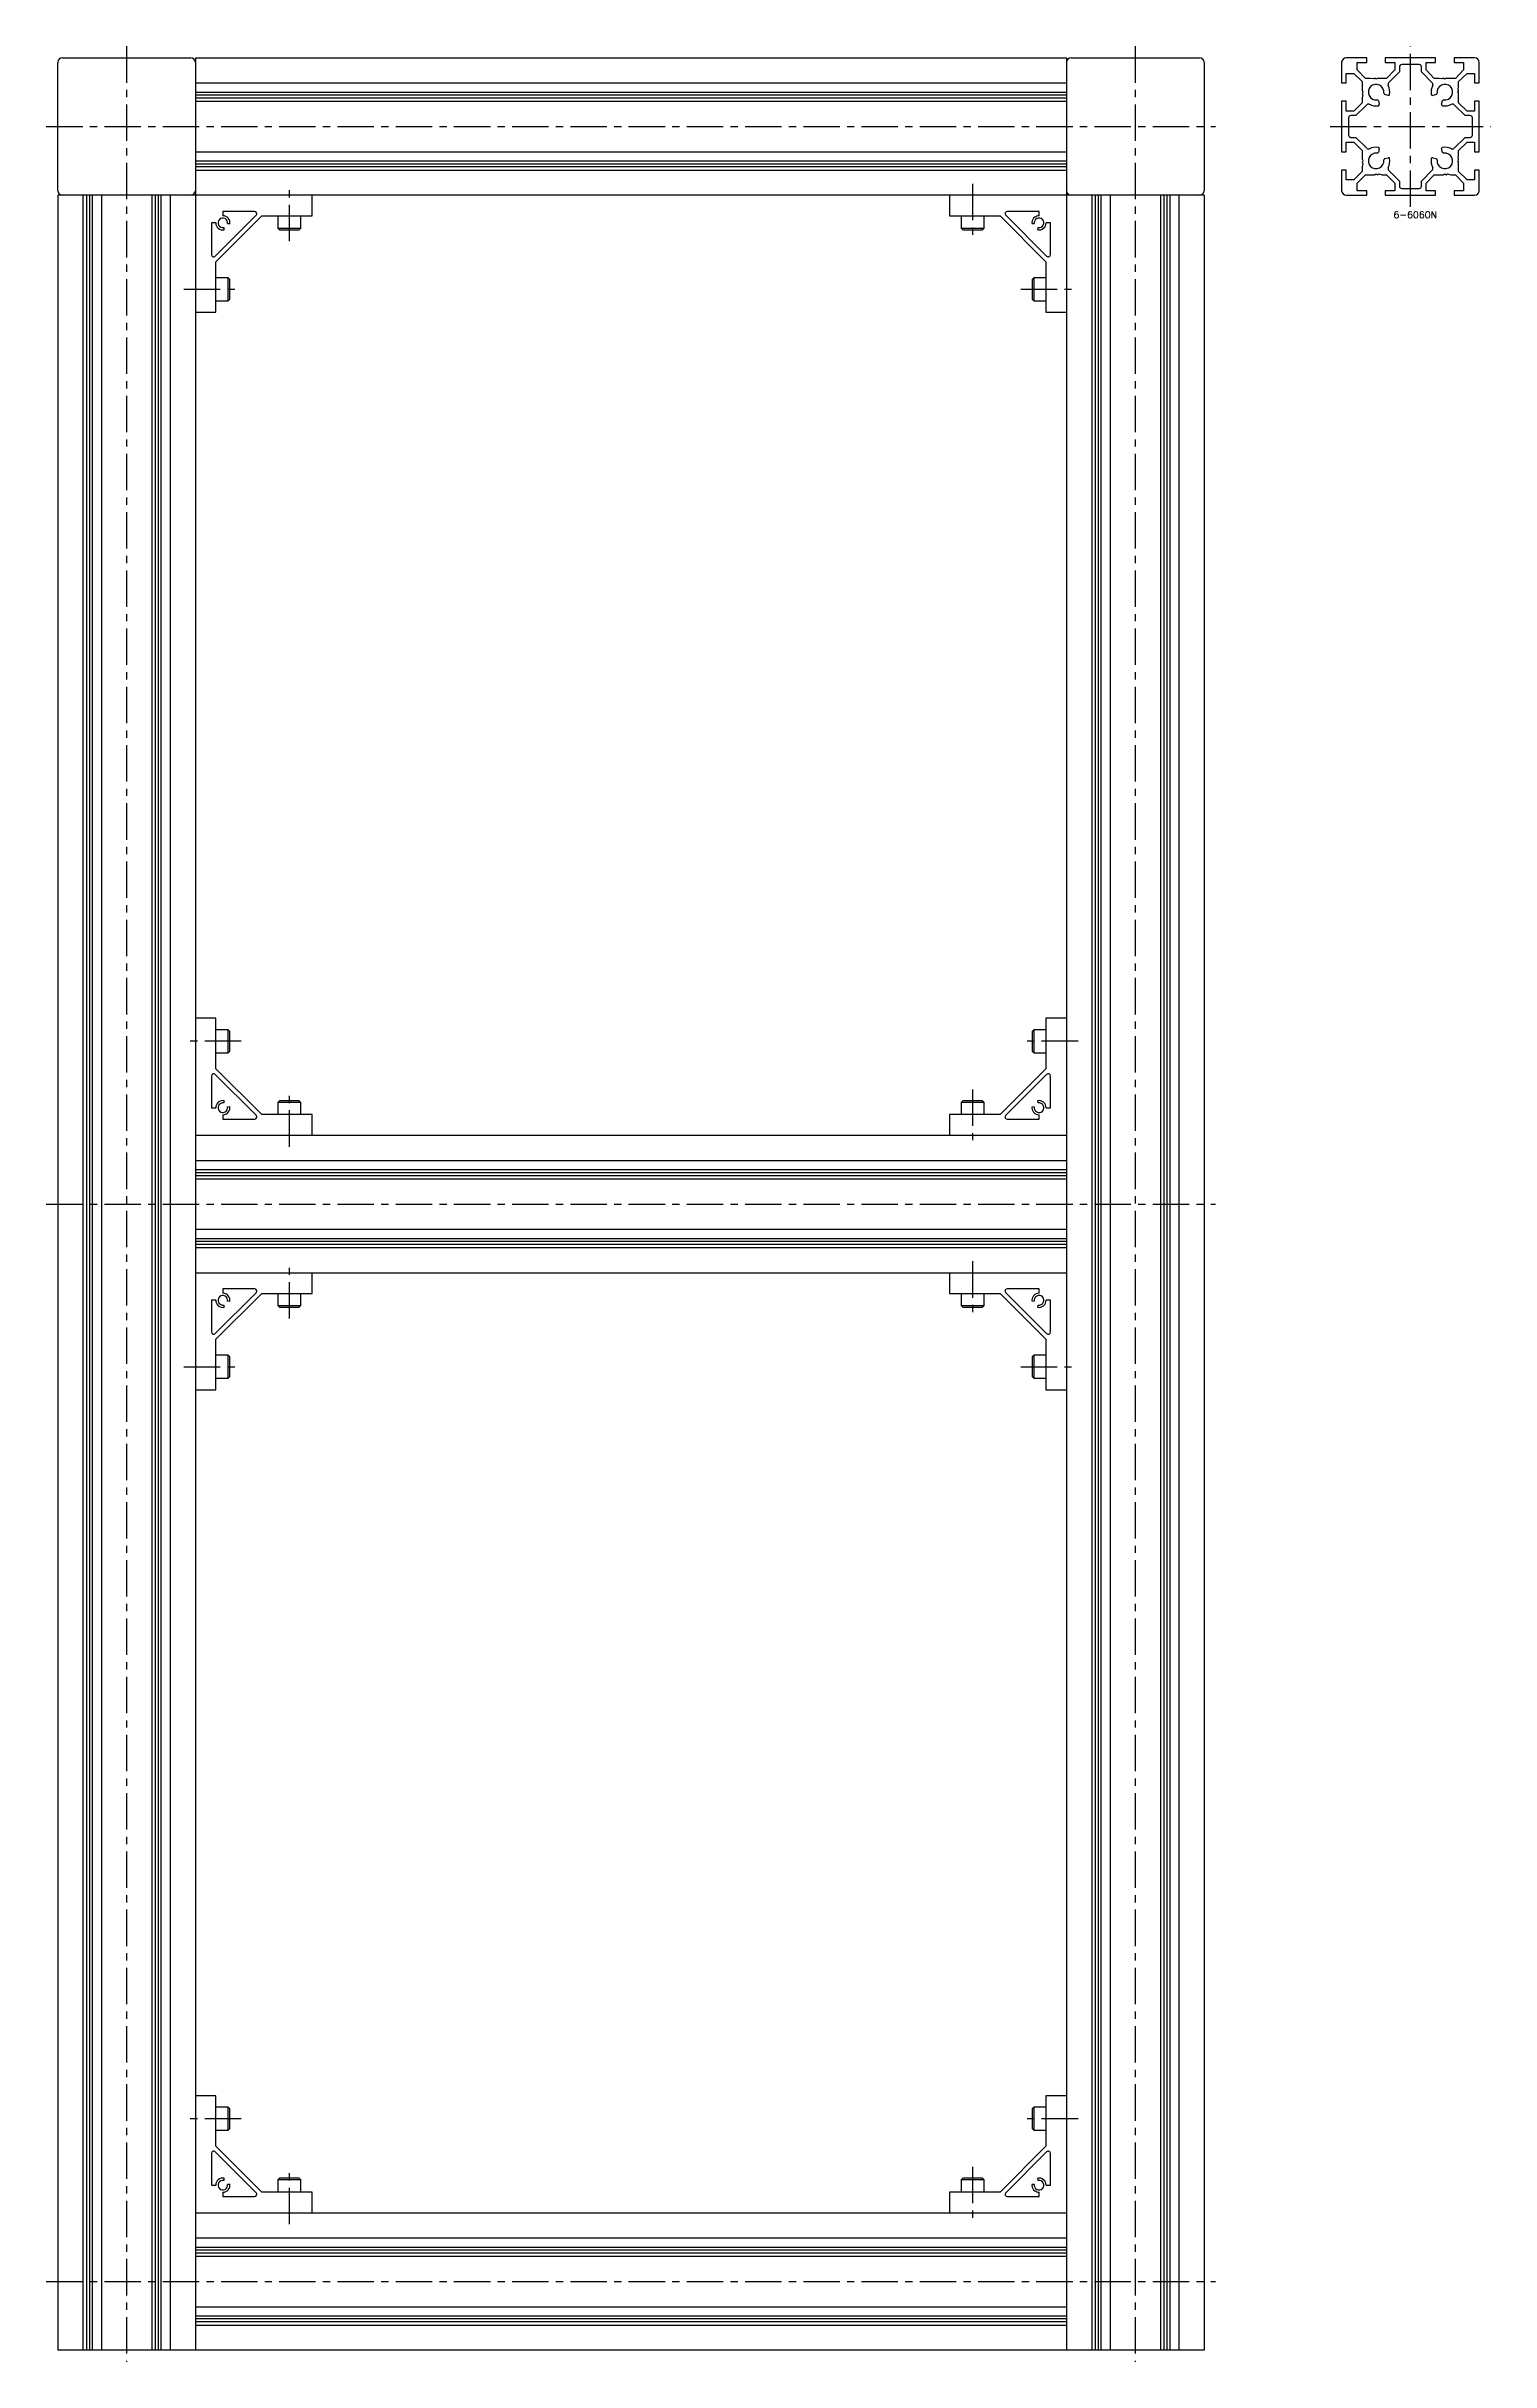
# Model space of a CAD drawing. Extents: x -5 to 1191, y -8 to 1575.
# Drawn here: x 561 to 1191, y 5 to 1015 of the extents above; entities that cross this region are included whole.
import ezdxf

# ---------------------------------------------------------------- set-up
doc = ezdxf.new("R2010")
doc.units = 0
doc.header["$LTSCALE"] = 0.5
doc.linetypes.add('CENTER', pattern=[50.8, 31.75, -6.35, 6.35, -6.35])
for name, color, linetype in [('MSM_CENTER', 1, 'CENTER'), ('MSM_CONTINUOUS', 7, 'CONTINUOUS'), ('MSM_PART_NUMBER', 7, 'CONTINUOUS')]:
    doc.layers.add(name, color=color, linetype=linetype)
doc.styles.get("Standard").update_dxf_attribs({"font": 'txt.shx', "height": 3, "bigfont": 'bigfont.shx'})

# ---------------------------------------------------------------- blocks, each defined once
blk = doc.blocks.new('*U10')
at = {"layer": 'MSM_PART_NUMBER'}
blk.add_text('6-6060N', height=3, dxfattribs=at).set_placement((1148.6, 940))

msp = doc.modelspace()

# ---------------------------------------------------------------- linework, layer by layer
at = {"layer": 'MSM_CENTER'}
for p, q in [((596, 1015), (596, 5)), ((1036, 1015), (1036, 5)), ((1156, 945), (1156, 1015)), ((561, 980), (1071, 980)), ((1121, 980), (1191, 980)), ((667, 930), (667, 955)), ((965, 955), (965, 930)), ((621, 909), (646, 909)), ((986, 909), (1011, 909)), ((646, 581), (621, 581)), ((1011, 581), (986, 581)), ((667, 535), (667, 560)), ((965, 560), (965, 535)), ((561, 510), (1071, 510)), ((667, 460), (667, 485)), ((965, 485), (965, 460)), ((621, 439), (646, 439)), ((986, 439), (1011, 439)), ((646, 111), (621, 111)), ((1011, 111), (986, 111)), ((667, 65), (667, 90)), ((965, 90), (965, 65)), ((561, 40), (1071, 40))]:
    msp.add_line(p, q, dxfattribs=at)
at = {"layer": 'MSM_CONTINUOUS'}
for p, q in [((568, 1010), (624, 1010)), ((626, 1010), (626, 10)), ((626, 1010), (1006, 1010)), ((1006, 1010), (1006, 10)), ((1008, 1010), (1064, 1010)), ((1137, 1010), (1128, 1010)), ((1137, 1008), (1137, 1010)), ((1167, 1010), (1145, 1010)), ((1145, 1010), (1145, 1008)), ((1167, 1008), (1167, 1010)), ((1184, 1010), (1175, 1010)), ((1175, 1010), (1175, 1008)), ((566, 952), (566, 1008)), ((1066, 1008), (1066, 952)), ((1126, 1008), (1126, 999)), ((1128, 999), (1128, 1003.2)), ((1128, 1003.2), (1131.3, 1003.2)), ((1131.3, 1003.2), (1135, 999.6)), ((1132.8, 1004.7), (1132.8, 1008)), ((1132.8, 1008), (1137, 1008)), ((1136.4, 1001), (1132.8, 1004.7)), ((1138.5, 1001), (1136.4, 1001)), ((1139.8, 1000.8), (1138.5, 1001)), ((1140.1, 1000.9), (1139.8, 1000.8)), ((1141, 1000.7), (1140.6, 1000.9)), ((1141.4, 1000.9), (1141, 1000.7)), ((1145.6, 1001), (1141.7, 1001)), ((1145, 1008), (1149.2, 1008)), ((1149.2, 1004.7), (1145.6, 1001)), ((1151.2, 1003.8), (1146.5, 999)), ((1149.2, 1008), (1149.2, 1004.7)), ((1151.2, 1006), (1151.2, 1003.8)), ((1159.8, 1007), (1152.2, 1007)), ((1160.8, 1003.8), (1160.8, 1006)), ((1165.5, 999), (1160.8, 1003.8)), ((1162.8, 1004.7), (1162.8, 1008)), ((1162.8, 1008), (1167, 1008)), ((1166.4, 1001), (1162.8, 1004.7)), ((1168.5, 1001), (1166.4, 1001)), ((1169.8, 1000.8), (1168.5, 1001)), ((1170.1, 1000.9), (1169.8, 1000.8)), ((1171, 1000.7), (1170.6, 1000.9)), ((1171.4, 1000.9), (1171, 1000.7)), ((1175.6, 1001), (1171.7, 1001)), ((1175, 1008), (1179.2, 1008)), ((1179.2, 1004.7), (1175.6, 1001)), ((1177, 999.6), (1180.7, 1003.2)), ((1179.2, 1008), (1179.2, 1004.7)), ((1180.7, 1003.2), (1184, 1003.2)), ((1184, 1003.2), (1184, 999)), ((1186, 999), (1186, 1008)), ((626, 999), (1006, 999)), ((626, 995), (1006, 995)), ((626, 993.8), (1006, 993.8)), ((626, 992.5), (1006, 992.5)), ((626, 991), (1006, 991)), ((1126, 999), (1128, 999)), ((1126, 991), (1126, 969)), ((1128, 991), (1126, 991)), ((1128, 986.7), (1128, 991)), ((1135, 990.4), (1131.3, 986.7)), ((1135, 999.6), (1135, 995.7)), ((1135.2, 993.8), (1135, 992.5)), ((1135, 992.5), (1135, 990.4)), ((1135.1, 995.4), (1135.3, 995)), ((1135.3, 995), (1135.1, 994.6)), ((1135.1, 994.1), (1135.2, 993.8)), ((1142, 991.3), (1142.4, 989.7)), ((1146.3, 993.6), (1144.7, 994)), ((1167.3, 994), (1165.7, 993.6)), ((1169.6, 989.7), (1170, 991.3)), ((1176.7, 995), (1176.9, 995.4)), ((1176.9, 994.6), (1176.7, 995)), ((1176.8, 996.2), (1177, 997.5)), ((1176.9, 995.9), (1176.8, 996.2)), ((1177, 997.5), (1177, 999.6)), ((1177, 990.4), (1177, 994.3)), ((1180.7, 986.7), (1177, 990.4)), ((1184, 999), (1186, 999)), ((1186, 991), (1184, 991)), ((1184, 991), (1184, 986.7)), ((1186, 969), (1186, 991)), ((1131.3, 986.7), (1128, 986.7)), ((1129, 983.8), (1129, 976.3)), ((1132.2, 984.8), (1130, 984.8)), ((1137, 989.5), (1132.2, 984.8)), ((1179.8, 984.8), (1175, 989.5)), ((1182, 984.8), (1179.8, 984.8)), ((1184, 986.7), (1180.7, 986.7)), ((1183, 976.3), (1183, 983.8)), ((1128, 969), (1128, 973.2)), ((1128, 973.2), (1131.3, 973.2)), ((1130, 975.2), (1132.2, 975.2)), ((1131.3, 973.2), (1135, 969.6)), ((1132.2, 975.2), (1137, 970.5)), ((1142.4, 970.3), (1142, 968.7)), ((1170, 968.7), (1169.6, 970.3)), ((1175, 970.5), (1179.8, 975.2)), ((1177, 969.6), (1180.7, 973.2)), ((1179.8, 975.2), (1182, 975.2)), ((1180.7, 973.2), (1184, 973.2)), ((1184, 973.2), (1184, 969)), ((626, 969), (1006, 969)), ((626, 965), (1006, 965)), ((626, 963.8), (1006, 963.8)), ((626, 962.5), (1006, 962.5)), ((626, 961), (1006, 961)), ((1126, 969), (1128, 969)), ((1128, 961), (1126, 961)), ((1126, 961), (1126, 952)), ((1128, 956.8), (1128, 961)), ((1135, 960.4), (1131.3, 956.8)), ((1135, 969.6), (1135, 965.7)), ((1135.2, 963.8), (1135, 962.5)), ((1135, 962.5), (1135, 960.4)), ((1135.1, 965.4), (1135.3, 965)), ((1135.3, 965), (1135.1, 964.6)), ((1135.1, 964.1), (1135.2, 963.8)), ((1144.7, 966), (1146.3, 966.4)), ((1146.5, 961), (1151.2, 956.2)), ((1160.8, 956.2), (1165.5, 961)), ((1165.7, 966.4), (1167.3, 966)), ((1176.7, 965), (1176.9, 965.4)), ((1176.9, 964.6), (1176.7, 965)), ((1176.8, 966.2), (1177, 967.5)), ((1176.9, 965.9), (1176.8, 966.2)), ((1177, 967.5), (1177, 969.6)), ((1177, 960.4), (1177, 964.3)), ((1180.7, 956.8), (1177, 960.4)), ((1184, 969), (1186, 969)), ((1186, 961), (1184, 961)), ((1184, 961), (1184, 956.8)), ((1186, 952), (1186, 961)), ((1066, 950), (566, 950)), ((566, 950), (566, 10)), ((577, 950), (577, 10)), ((578.5, 950), (578.5, 10)), ((579.8, 950), (579.8, 10)), ((581, 950), (581, 10)), ((585, 950), (585, 10)), ((607, 950), (607, 10)), ((608.5, 950), (608.5, 10)), ((609.8, 950), (609.8, 10)), ((611, 950), (611, 10)), ((615, 950), (615, 10)), ((677, 941), (677, 950)), ((955, 950), (955, 941)), ((1017, 950), (1017, 10)), ((1018.5, 950), (1018.5, 10)), ((1019.8, 950), (1019.8, 10)), ((1021, 950), (1021, 10)), ((1025, 950), (1025, 10)), ((1047, 950), (1047, 10)), ((1048.5, 950), (1048.5, 10)), ((1049.8, 950), (1049.8, 10)), ((1051, 950), (1051, 10)), ((1055, 950), (1055, 10)), ((1066, 950), (1066, 10)), ((1131.3, 956.8), (1128, 956.8)), ((1128, 950), (1137, 950)), ((1132.8, 955.3), (1136.4, 959)), ((1132.8, 952), (1132.8, 955.3)), ((1137, 952), (1132.8, 952)), ((1136.4, 959), (1140.3, 959)), ((1137, 950), (1137, 952)), ((1140.6, 959.1), (1141, 959.3)), ((1141, 959.3), (1141.4, 959.1)), ((1141.9, 959.1), (1142.2, 959.3)), ((1142.2, 959.3), (1143.6, 959)), ((1143.6, 959), (1145.6, 959)), ((1149.2, 952), (1145, 952)), ((1145, 952), (1145, 950)), ((1145, 950), (1167, 950)), ((1145.6, 959), (1149.2, 955.3)), ((1149.2, 955.3), (1149.2, 952)), ((1151.2, 956.2), (1151.2, 954)), ((1152.2, 953), (1159.8, 953)), ((1160.8, 954), (1160.8, 956.2)), ((1162.8, 955.3), (1166.4, 959)), ((1162.8, 952), (1162.8, 955.3)), ((1167, 952), (1162.8, 952)), ((1166.4, 959), (1170.3, 959)), ((1167, 950), (1167, 952)), ((1170.6, 959.1), (1171, 959.3)), ((1171, 959.3), (1171.4, 959.1)), ((1171.9, 959.1), (1172.2, 959.3)), ((1172.2, 959.3), (1173.6, 959)), ((1173.6, 959), (1175.6, 959)), ((1179.2, 952), (1175, 952)), ((1175, 952), (1175, 950)), ((1175, 950), (1184, 950)), ((1175.6, 959), (1179.2, 955.3)), ((1179.2, 955.3), (1179.2, 952)), ((1184, 956.8), (1180.7, 956.8)), ((634.7, 923.5), (652.5, 941.3)), ((635, 921), (655, 941)), ((638, 943), (638, 941.1)), ((651.8, 943), (638, 943)), ((655, 941), (677, 941)), ((662, 941), (662, 935.7)), ((672, 935.7), (672, 941)), ((955, 941), (977, 941)), ((960, 941), (960, 935.7)), ((970, 935.7), (970, 941)), ((977, 941), (997, 921)), ((979.5, 941.3), (997.3, 923.5)), ((994, 943), (980.2, 943)), ((994, 941.1), (994, 943)), ((633, 938), (633, 924.2)), ((634.9, 938), (633, 938)), ((638.4, 935.9), (638.5, 934.9)), ((641.1, 937.5), (640.1, 937.6)), ((662, 935.7), (662.7, 935)), ((662, 935.7), (672, 935.7)), ((662.7, 935), (671.3, 935)), ((671.3, 935), (672, 935.7)), ((960, 935.7), (960.7, 935)), ((960, 935.7), (970, 935.7)), ((960.7, 935), (969.3, 935)), ((969.3, 935), (970, 935.7)), ((991.9, 937.6), (990.9, 937.5)), ((993.5, 934.9), (993.6, 935.9)), ((999, 938), (997.1, 938)), ((999, 924.2), (999, 938)), ((635, 899), (635, 921)), ((997, 921), (997, 899)), ((640.3, 914), (635, 914)), ((641, 913.3), (640.3, 914)), ((640.3, 904), (640.3, 914)), ((641, 904.7), (641, 913.3)), ((991.7, 914), (991, 913.3)), ((991, 913.3), (991, 904.7)), ((997, 914), (991.7, 914)), ((991.7, 914), (991.7, 904)), ((626, 899), (635, 899)), ((635, 904), (640.3, 904)), ((640.3, 904), (641, 904.7)), ((991, 904.7), (991.7, 904)), ((991.7, 904), (997, 904)), ((997, 899), (1006, 899)), ((635, 591), (626, 591)), ((635, 569), (635, 591)), ((640.3, 586), (635, 586)), ((641, 585.3), (640.3, 586)), ((640.3, 576), (640.3, 586)), ((991.7, 586), (991, 585.3)), ((997, 586), (991.7, 586)), ((991.7, 586), (991.7, 576)), ((1006, 591), (997, 591)), ((997, 591), (997, 569)), ((635, 576), (640.3, 576)), ((640.3, 576), (641, 576.7)), ((641, 576.7), (641, 585.3)), ((991, 585.3), (991, 576.7)), ((991, 576.7), (991.7, 576)), ((991.7, 576), (997, 576)), ((633, 565.8), (633, 552)), ((652.5, 548.7), (634.7, 566.5)), ((655, 549), (635, 569)), ((997, 569), (977, 549)), ((997.3, 566.5), (979.5, 548.7)), ((999, 552), (999, 565.8)), ((633, 552), (634.9, 552)), ((638, 548.9), (638, 547)), ((638, 547), (651.8, 547)), ((638.5, 555.1), (638.4, 554.1)), ((640.1, 552.4), (641.1, 552.5)), ((677, 549), (655, 549)), ((662.7, 555), (662, 554.3)), ((662, 554.3), (662, 549)), ((672, 554.3), (662, 554.3)), ((671.3, 555), (662.7, 555)), ((672, 554.3), (671.3, 555)), ((672, 549), (672, 554.3)), ((677, 540), (677, 549)), ((977, 549), (955, 549)), ((955, 549), (955, 540)), ((960.7, 555), (960, 554.3)), ((960, 554.3), (960, 549)), ((970, 554.3), (960, 554.3)), ((969.3, 555), (960.7, 555)), ((970, 554.3), (969.3, 555)), ((970, 549), (970, 554.3)), ((980.2, 547), (994, 547)), ((990.9, 552.5), (991.9, 552.4)), ((993.6, 554.1), (993.5, 555.1)), ((994, 547), (994, 548.9)), ((997.1, 552), (999, 552)), ((626, 540), (1006, 540)), ((626, 529), (1006, 529)), ((626, 525), (1006, 525)), ((626, 523.8), (1006, 523.8)), ((626, 522.5), (1006, 522.5)), ((626, 521), (1006, 521)), ((626, 499), (1006, 499)), ((626, 495), (1006, 495)), ((626, 493.8), (1006, 493.8)), ((626, 492.5), (1006, 492.5)), ((626, 491), (1006, 491)), ((626, 480), (1006, 480)), ((677, 471), (677, 480)), ((955, 480), (955, 471)), ((633, 468), (633, 454.2)), ((634.9, 468), (633, 468)), ((634.7, 453.5), (652.5, 471.3)), ((635, 451), (655, 471)), ((638, 473), (638, 471.1)), ((651.8, 473), (638, 473)), ((638.4, 465.9), (638.5, 464.9)), ((641.1, 467.5), (640.1, 467.6)), ((655, 471), (677, 471)), ((662, 471), (662, 465.7)), ((662, 465.7), (662.7, 465)), ((662, 465.7), (672, 465.7)), ((662.7, 465), (671.3, 465)), ((671.3, 465), (672, 465.7)), ((672, 465.7), (672, 471)), ((955, 471), (977, 471)), ((960, 471), (960, 465.7)), ((960, 465.7), (960.7, 465)), ((960, 465.7), (970, 465.7)), ((960.7, 465), (969.3, 465)), ((969.3, 465), (970, 465.7)), ((970, 465.7), (970, 471)), ((977, 471), (997, 451)), ((979.5, 471.3), (997.3, 453.5)), ((994, 473), (980.2, 473)), ((991.9, 467.6), (990.9, 467.5)), ((993.5, 464.9), (993.6, 465.9)), ((994, 471.1), (994, 473)), ((999, 468), (997.1, 468)), ((999, 454.2), (999, 468)), ((635, 429), (635, 451)), ((997, 451), (997, 429)), ((640.3, 444), (635, 444)), ((641, 443.3), (640.3, 444)), ((640.3, 434), (640.3, 444)), ((640.3, 434), (641, 434.7)), ((641, 434.7), (641, 443.3)), ((991.7, 444), (991, 443.3)), ((991, 443.3), (991, 434.7)), ((991, 434.7), (991.7, 434)), ((997, 444), (991.7, 444)), ((991.7, 444), (991.7, 434)), ((626, 429), (635, 429)), ((635, 434), (640.3, 434)), ((991.7, 434), (997, 434)), ((997, 429), (1006, 429)), ((635, 121), (626, 121)), ((635, 99), (635, 121)), ((640.3, 116), (635, 116)), ((641, 115.3), (640.3, 116)), ((640.3, 106), (640.3, 116)), ((641, 106.7), (641, 115.3)), ((991.7, 116), (991, 115.3)), ((991, 115.3), (991, 106.7)), ((997, 116), (991.7, 116)), ((991.7, 116), (991.7, 106)), ((1006, 121), (997, 121)), ((997, 121), (997, 99)), ((635, 106), (640.3, 106)), ((640.3, 106), (641, 106.7)), ((991, 106.7), (991.7, 106)), ((991.7, 106), (997, 106)), ((633, 95.8), (633, 82)), ((652.5, 78.7), (634.7, 96.5)), ((655, 79), (635, 99)), ((997, 99), (977, 79)), ((997.3, 96.5), (979.5, 78.7)), ((999, 82), (999, 95.8)), ((633, 82), (634.9, 82)), ((638.5, 85.1), (638.4, 84.1)), ((640.1, 82.4), (641.1, 82.5)), ((662.7, 85), (662, 84.3)), ((662, 84.3), (662, 79)), ((672, 84.3), (662, 84.3)), ((671.3, 85), (662.7, 85)), ((672, 84.3), (671.3, 85)), ((672, 79), (672, 84.3)), ((960.7, 85), (960, 84.3)), ((960, 84.3), (960, 79)), ((970, 84.3), (960, 84.3)), ((969.3, 85), (960.7, 85)), ((970, 84.3), (969.3, 85)), ((970, 79), (970, 84.3)), ((990.9, 82.5), (991.9, 82.4)), ((993.6, 84.1), (993.5, 85.1)), ((997.1, 82), (999, 82)), ((638, 78.9), (638, 77)), ((638, 77), (651.8, 77)), ((677, 79), (655, 79)), ((677, 70), (677, 79)), ((977, 79), (955, 79)), ((955, 79), (955, 70)), ((980.2, 77), (994, 77)), ((994, 77), (994, 78.9)), ((626, 70), (1006, 70)), ((626, 59), (1006, 59)), ((626, 55), (1006, 55)), ((626, 53.8), (1006, 53.8)), ((626, 52.5), (1006, 52.5)), ((626, 51), (1006, 51)), ((626, 29), (1006, 29)), ((626, 25), (1006, 25)), ((626, 23.8), (1006, 23.8)), ((626, 22.5), (1006, 22.5)), ((626, 21), (1006, 21)), ((1066, 10), (566, 10))]:
    msp.add_line(p, q, dxfattribs=at)
for centre, radius, start, end in [((624, 1008), 2, 0, 90), ((568, 1008), 2, 90, 180), ((1008, 1008), 2, 90, 180), ((1064, 1008), 2, 0, 90), ((1128, 1008), 2, 90, 180), ((1140.3, 1000.5), 0.5, 60, 120), ((1141.7, 1000.5), 0.5, 90, 120), ((1152.2, 1006), 1, 90, 180), ((1159.8, 1006), 1, 0, 90), ((1170.3, 1000.5), 0.5, 60, 120), ((1171.7, 1000.5), 0.5, 90, 120), ((1184, 1008), 2, 0, 90), ((1135.5, 995.7), 0.5, 180, 210), ((1135.5, 994.3), 0.5, 150, 210), ((1137.7, 988.8), 1, 61.6015, 135), ((1141, 995), 3.4, 352.3659, 277.6341), ((1141.5, 991.1), 0.5, 15, 97.6341), ((1144.9, 994.5), 0.5, 172.3659, 255), ((1147.2, 998.3), 1, 135, 208.3984), ((1141, 995), 6, 350.2159, 28.3985), ((1146.4, 994.1), 0.5, 255, 350.2159), ((1171, 995), 6, 151.6015, 189.7841), ((1165.6, 994.1), 0.5, 189.7841, 285), ((1164.8, 998.3), 1, 331.6015, 45), ((1167.1, 994.5), 0.5, 285, 7.6341), ((1171, 995), 3.4, 262.3659, 187.6341), ((1170.5, 991.1), 0.5, 82.3659, 165), ((1174.3, 988.8), 1, 45, 118.3985), ((1176.5, 995.7), 0.5, 330, 30), ((1176.5, 994.3), 0.5, 0, 30), ((1130, 983.8), 1, 90, 180), ((1141, 995), 6, 241.6015, 279.7841), ((1141.9, 989.6), 0.5, 279.7841, 15), ((1170.1, 989.6), 0.5, 165, 260.2159), ((1171, 995), 6, 260.2159, 298.3984), ((1182, 983.8), 1, 0, 90), ((1130, 976.3), 1, 180, 270), ((1137.7, 971.2), 1, 225, 298.3985), ((1141, 965), 6, 80.2159, 118.3984), ((1141.9, 970.4), 0.5, 345, 80.2159), ((1170.1, 970.4), 0.5, 99.7841, 195), ((1171, 965), 6, 61.6015, 99.7841), ((1174.3, 971.2), 1, 241.6015, 315), ((1182, 976.3), 1, 270, 0), ((1135.5, 965.7), 0.5, 180, 210), ((1135.5, 964.3), 0.5, 150, 210), ((1141, 965), 3.4, 82.3659, 7.6341), ((1141.5, 968.9), 0.5, 262.3659, 345), ((1144.9, 965.5), 0.5, 105, 187.6341), ((1147.2, 961.7), 1, 151.6015, 225), ((1146.4, 965.9), 0.5, 9.7841, 105), ((1141, 965), 6, 331.6015, 9.7841), ((1171, 965), 6, 170.2159, 208.3984), ((1165.6, 965.9), 0.5, 75, 170.2159), ((1164.8, 961.7), 1, 315, 28.3985), ((1167.1, 965.5), 0.5, 352.3659, 75), ((1171, 965), 3.4, 172.3659, 97.6341), ((1170.5, 968.9), 0.5, 195, 277.6341), ((1176.5, 965.7), 0.5, 330, 30), ((1176.5, 964.3), 0.5, 0, 30), ((568, 952), 2, 180, 270), ((624, 952), 2, 270, 0), ((1008, 952), 2, 180, 270), ((1064, 952), 2, 270, 0), ((1128, 952), 2, 180, 270), ((1140.3, 959.5), 0.5, 270, 300), ((1141.7, 959.5), 0.5, 240, 300), ((1152.2, 954), 1, 180, 270), ((1159.8, 954), 1, 270, 0), ((1170.3, 959.5), 0.5, 270, 300), ((1171.7, 959.5), 0.5, 240, 300), ((1184, 952), 2, 270, 0), ((638, 938), 2.1, 350, 280), ((638, 938), 3.1, 350, 90), ((651.8, 942), 1, 315, 90), ((980.2, 942), 1, 90, 225), ((994, 938), 3.1, 90, 190), ((994, 938), 2.1, 260, 190), ((638, 938), 3.1, 180, 280), ((994, 938), 3.1, 260, 0), ((634, 924.2), 1, 180, 315), ((998, 924.2), 1, 225, 0), ((634, 565.8), 1, 45, 180), ((998, 565.8), 1, 0, 135), ((638, 552), 3.1, 80, 180), ((638, 552), 2.1, 80, 10), ((638, 552), 3.1, 270, 10), ((651.8, 548), 1, 270, 45), ((980.2, 548), 1, 135, 270), ((994, 552), 3.1, 170, 270), ((994, 552), 2.1, 170, 100), ((994, 552), 3.1, 0, 100), ((638, 468), 3.1, 180, 280), ((638, 468), 2.1, 350, 280), ((638, 468), 3.1, 350, 90), ((651.8, 472), 1, 315, 90), ((980.2, 472), 1, 90, 225), ((994, 468), 3.1, 90, 190), ((994, 468), 2.1, 260, 190), ((994, 468), 3.1, 260, 0), ((634, 454.2), 1, 180, 315), ((998, 454.2), 1, 225, 0), ((634, 95.8), 1, 45, 180), ((998, 95.8), 1, 0, 135), ((638, 82), 3.1, 80, 180), ((638, 82), 2.1, 80, 10), ((638, 82), 3.1, 270, 10), ((994, 82), 3.1, 170, 270), ((994, 82), 2.1, 170, 100), ((994, 82), 3.1, 0, 100), ((651.8, 78), 1, 270, 45), ((980.2, 78), 1, 135, 270)]:
    msp.add_arc(centre, radius, start, end, dxfattribs=at)

# ---------------------------------------------------------------- block references
msp.add_blockref('*U10', (0, 0), dxfattribs=at)

doc.saveas('drawing.dxf')
